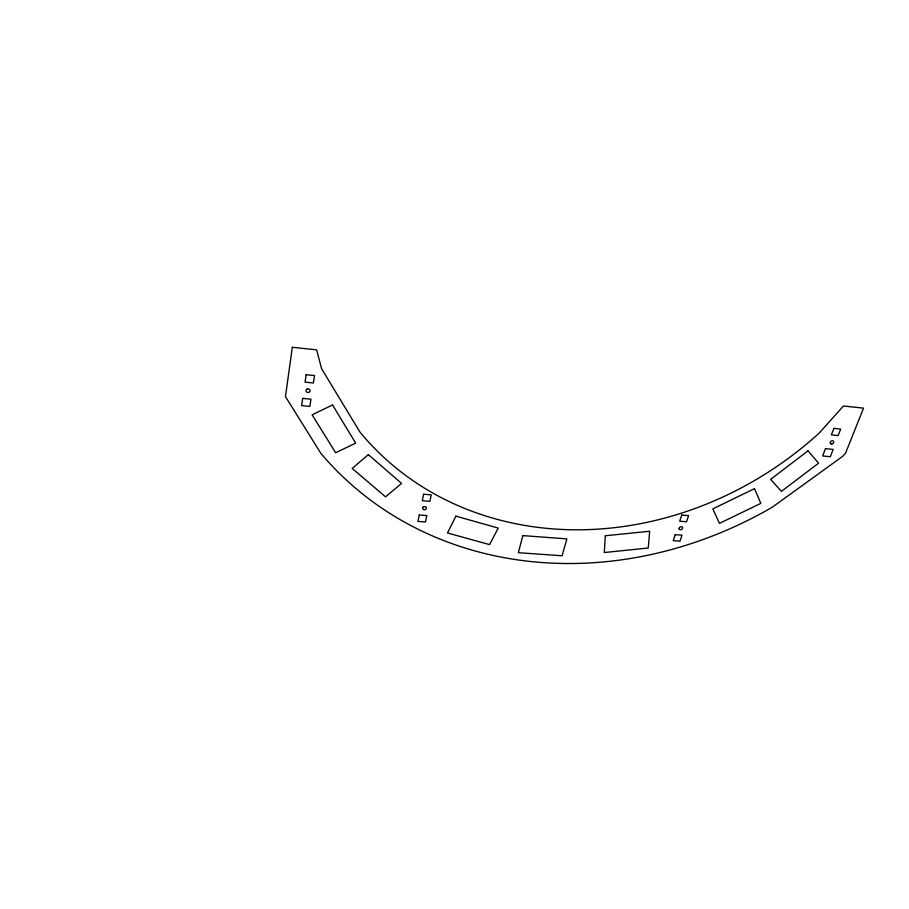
<?xml version="1.0" encoding="UTF-8"?>
<svg xmlns="http://www.w3.org/2000/svg" width="909" height="909" viewBox="0 0 909 909"><rect width="100%" height="100%" fill="white"/><g stroke="black" fill="none" stroke-linecap="round" stroke-linejoin="round"><path stroke-width="1.36" d="M605.326 535.753L604.303 552.536L648.265 547.991L649.662 531.254L605.326 535.753M292.334 347.272L285.46 396.597L320.9 453.421A385.643 338.239 -39.7 0 0 772.445 507.097L842.666 456.341L845.529 453.227L863.55 408.141L843.45 405.993L819.236 433.07A334.512 292.743 -39.1 0 1 359.964 432.082L321.604 368.759L316.65 349.863L292.334 347.272M302.663 398.381L301.595 405.641L309.867 406.425L310.958 399.187L302.663 398.381M306.151 374.724L305.06 382.144L313.412 382.973L314.525 375.576L306.151 374.724M419.276 515.028L417.935 521.414L425.446 521.982L426.81 515.608L419.276 515.028M423.651 494.223L422.287 500.745L429.855 501.348L431.252 494.837L423.651 494.223M522.834 535.606L518.369 552.683L562.103 555.774L566.886 538.878L522.834 535.606M675.205 534.651L673.194 540.673L679.977 541.185L682.011 535.174L675.205 534.651M681.75 515.073L679.705 521.209L686.534 521.755L688.602 515.63L681.75 515.073M825.486 448.66L822.645 455.966L830.315 456.704L833.178 449.41L825.486 448.66M833.905 428.366L831.36 434.877L838.132 435.559L840.689 429.059L833.905 428.366M455.898 516.142L447.467 532.969L489.599 544.616L498.223 528.084L455.898 516.142M423.094 507.267L422.821 507.642A1.932 1.602 -13.6 0 0 426.014 509.131L426.287 508.756A1.932 1.602 -13.6 0 0 423.094 507.267M368.372 454.625L352.192 468.43L385.552 496.848L401.573 483.429L368.372 454.625M808.01 450.841L770.627 479.361L781.422 491.36L818.6 463.192L808.01 450.841M307.219 389.007L306.742 389.257A2.102 1.841 -4.2 0 0 308.821 392.381L309.299 392.131A2.102 1.841 -4.2 0 0 307.219 389.007M754.527 488.633L712.838 508.881L719.462 523.368L760.822 503.359L754.527 488.633M332.535 404.948L312.128 414.822L335.66 452.762L355.669 443.149L332.535 404.948M679.125 528.868L679.08 528.481A1.852 1.432 -26.1 0 1 682.591 527.572L682.636 527.959A1.852 1.432 -26.1 0 1 679.125 528.868M831.769 443.978A1.932 1.466 -33.6 0 0 833.587 441.365A1.932 1.466 -33.6 0 0 830.474 441.797A1.932 1.466 -33.6 0 0 831.769 443.978"/></g></svg>
